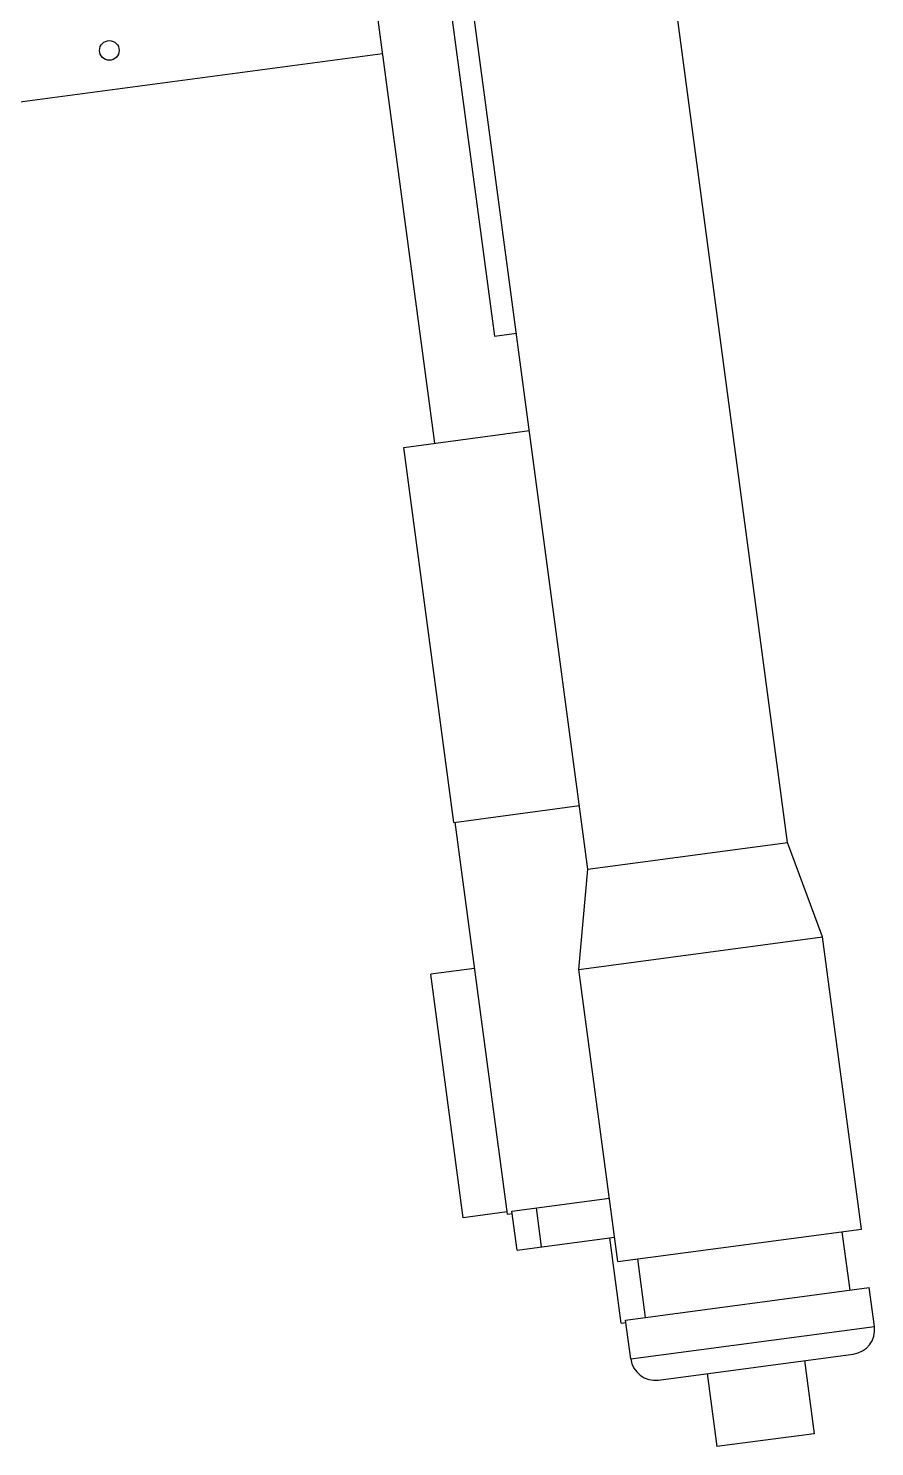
# Model space of a CAD drawing. Extents: x -50 to 48714, y -13211 to 6743.
# Drawn here: x 29676.6 to 29848.8, y 626.8 to 915.5 of the extents above; entities that cross this region are included whole.
import ezdxf

# ---------------------------------------------------------------- set-up
doc = ezdxf.new("R2010")
doc.units = 0
doc.header["$LTSCALE"] = 50
doc.layers.get('0').update_dxf_attribs({"linetype": 'CONTINUOUS'})

# ---------------------------------------------------------------- blocks, each defined once
blk = doc.blocks.new('UE46_HMI$0$OBEN')
at = {"color": 7, "linetype": 'CONTINUOUS'}
for p, q in [((12734.93, 1013.64), (12759.25, 831.11)), ((12757.34, 958.98), (12771.48, 852.91)), ((12831.11, 749.89), (12806.01, 938.22)), ((12790.47, 744.47), (12765.37, 932.81)), ((12629.73, 894.56), (12748.68, 910.41)), ((12771.48, 852.91), (12775.94, 853.51)), ((12753, 830.28), (12778.58, 833.68)), ((12763.17, 753.95), (12753, 830.28)), ((12763.18, 753.95), (12788.75, 757.36)), ((12774.1, 674.2), (12763.47, 753.99)), ((12790.47, 744.47), (12831.11, 749.89)), ((12838.21, 730.66), (12831.11, 749.89)), ((12788.65, 724.05), (12790.47, 744.47)), ((12788.65, 724.05), (12838.21, 730.66)), ((12846.13, 671.18), (12838.21, 730.66)), ((12767.43, 724.25), (12758.51, 723.07)), ((12765.12, 673.5), (12758.51, 723.07)), ((12796.57, 664.58), (12788.65, 724.05)), ((12775.03, 674.82), (12794.85, 677.47)), ((12781.04, 667.55), (12779.99, 675.48)), ((12774.04, 674.69), (12765.12, 673.5)), ((12774.11, 674.2), (12775.1, 674.33)), ((12776.09, 666.89), (12775.03, 674.82)), ((12796.57, 664.58), (12846.13, 671.18)), ((12842.17, 670.66), (12843.75, 658.76)), ((12776.09, 666.89), (12795.91, 669.54)), ((12797.23, 652.06), (12794.92, 669.4)), ((12800.54, 665.11), (12802.12, 653.21)), ((12798.16, 652.68), (12847.72, 659.29)), ((12848.78, 651.36), (12847.72, 659.29)), ((12799.21, 644.75), (12798.16, 652.68)), ((12797.23, 652.06), (12798.22, 652.19)), ((12799.21, 644.75), (12848.78, 651.36)), ((12804.83, 640.46), (12844.48, 645.74)), ((12834.57, 644.42), (12836.55, 629.55)), ((12814.74, 641.78), (12816.72, 626.91)), ((12836.55, 629.55), (12816.72, 626.91))]:
    blk.add_line(p, q, dxfattribs=at)
blk.add_circle((12693.11, 911.07), 2, dxfattribs=at)
for centre, start, end in [((12843.82, 650.7), -82.41, 7.59), ((12804.17, 645.42), -172.41, -82.41)]:
    blk.add_arc(centre, 5, start, end, dxfattribs=at)
blk = doc.blocks.new('UE46_HMI$0$REFOKUSSIERSPIE')
blk.add_blockref('UE46_HMI$0$OBEN', (0, 0))
blk = doc.blocks.new('UE46_HMI')
blk.add_blockref('UE46_HMI$0$REFOKUSSIERSPIE', (0, -0.07))

msp = doc.modelspace()

# ---------------------------------------------------------------- block references
msp.add_blockref('UE46_HMI', (17000, 0))

doc.saveas('drawing.dxf')
